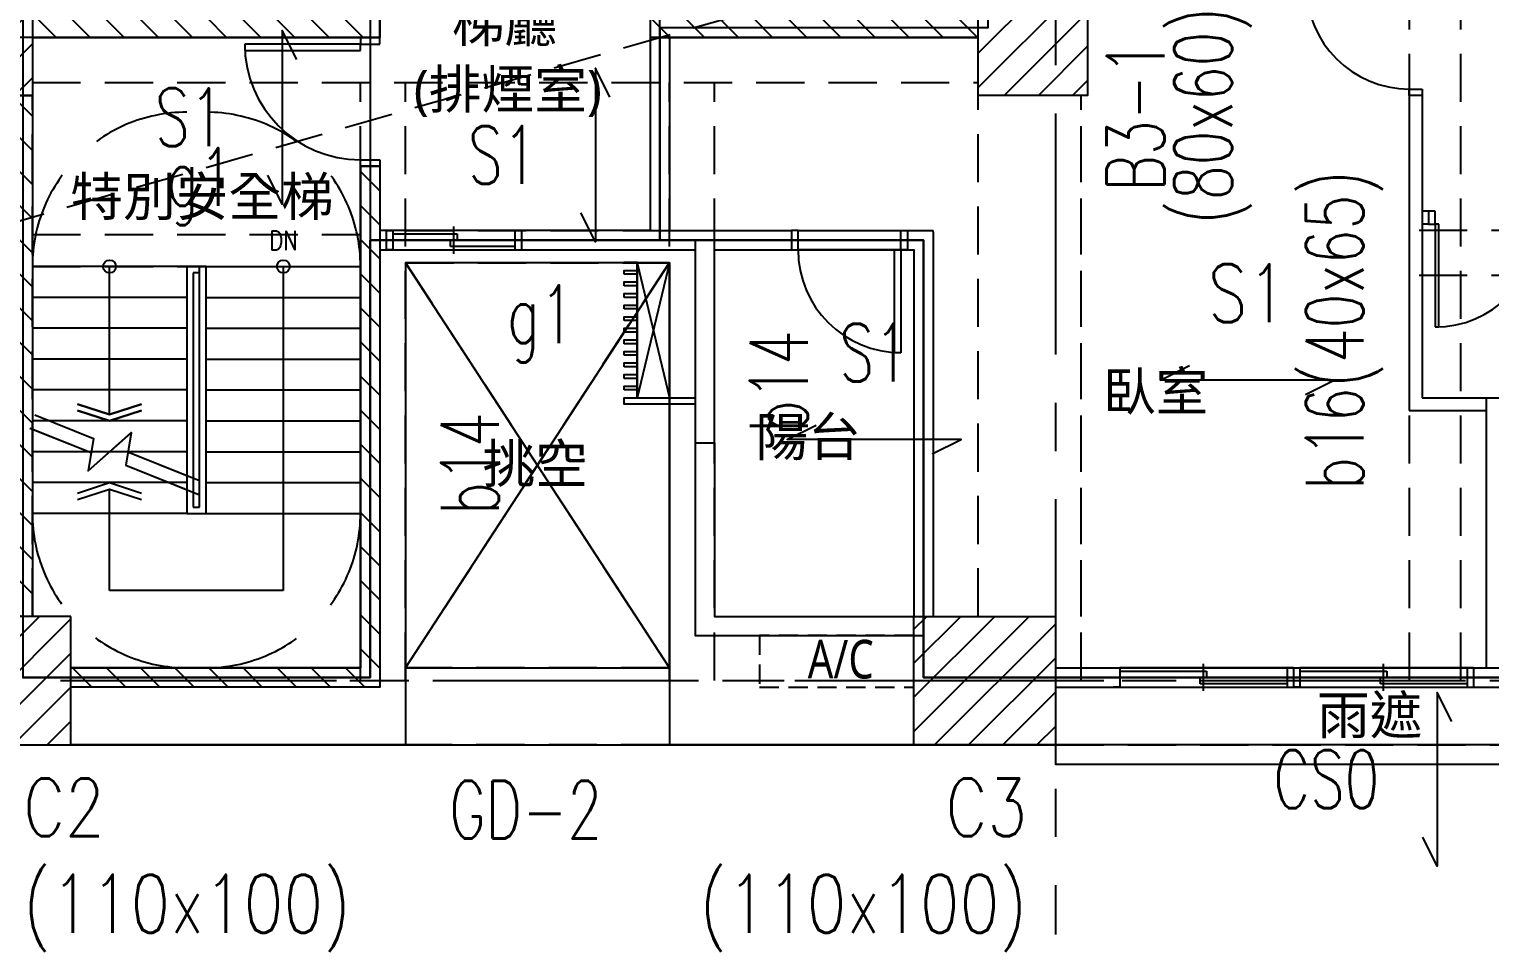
# Model space of a CAD drawing. Header units: millimetres. Extents: x -3377 to 119122, y -22007 to 15479.
# Drawn here: x 77389 to 78524, y 4671 to 5381 of the extents above; entities that cross this region are included whole.
import ezdxf
from ezdxf.enums import TextEntityAlignment as Align

# ---------------------------------------------------------------- set-up
doc = ezdxf.new("R2010")
doc.units = ezdxf.units.MM
doc.header["$LTSCALE"] = 150
doc.header["$MEASUREMENT"] = 0
for name, pattern in [('11', [0.15, 0.1, -0.05]), ('CENTER', [2, 1.25, -0.25, 0.25, -0.25]), ('CONTINOUS', [0]), ('HIDDEN', [0.375, 0.25, -0.125]), ('HIDDENX2', [0.75, 0.5, -0.25])]:
    doc.linetypes.add(name, pattern=pattern)
doc.layers.get('0').update_dxf_attribs({"plot": 0})
for name, color, linetype, plot in [('AREA', 3, 'Continuous', False), ('S-ARCH', 252, 'Continuous', False), ('機電', 11, 'Continuous', False)]:
    doc.layers.add(name, color=color, linetype=linetype, plot=plot)
for name, color, linetype in [('area2', 6, 'Continuous'), ('ASSLN', 8, 'Continuous'), ('COL', 1, 'Continuous'), ('OPEN', 4, 'Continuous'), ('OTHER', 4, 'Continuous'), ('S-COL', 7, 'Continuous'), ('S-COLB', 4, 'HIDDEN'), ('S-CONCWALL', 30, 'Continuous'), ('S-GRID', 1, 'CENTER'), ('S-HATCH-COL', 13, 'Continuous'), ('S-HATCH-CONCWALL', 161, 'Continuous'), ('S-OPEN', 13, 'Continuous'), ('S-RCBMB', 3, 'HIDDEN'), ('S-RCBMG', 2, 'HIDDEN'), ('S-SLAB', 5, 'Continuous'), ('S-SLABT', 2, 'Continuous'), ('S-STAIR', 1, 'Continuous'), ('S-TEXTB', 3, 'Continuous'), ('S-TEXTC', 3, 'Continuous'), ('S-TEXTG', 2, 'Continuous'), ('STAIR', 4, 'Continuous'), ('STAIR3', 7, 'Continuous'), ('TEXT', 2, 'Continuous'), ('WALL', 2, 'Continuous'), ('WALL2', 3, 'Continuous'), ('WALL3', 4, 'Continuous')]:
    doc.layers.add(name, color=color, linetype=linetype)
doc.styles.add('3E', font='simplex.shx', dxfattribs={"width": 0.8, "height": 45, "bigfont": 'dayus.shx'})
doc.styles.add('CHINA', font='romans.shx', dxfattribs={"width": 0.8, "bigfont": 'china.shx'})
doc.styles.add('CS4', font='romans.shx', dxfattribs={"width": 0.7, "height": 45, "bigfont": 'lsp.shx'})
doc.styles.add('HH', font='')
doc.styles.get('HH').set_extended_font_data('Microsoft JhengHei')

# ---------------------------------------------------------------- blocks, each defined once
blk = doc.blocks.new('LINE(2)')
at = {"layer": 'S-GRID'}
for points in [[(-6585.87, -344.9), (-6585.87, -3083.41)], [(-8859.11, -2885.91), (-5430.87, -2885.91)]]:
    blk.add_lwpolyline(points, dxfattribs=at)
blk = doc.blocks.new('COL(2F-16F)')
for points in [[(-7465.9, -2290.9), (-7380.9, -2290.9), (-7380.9, -2430.9), (-7465.9, -2430.9)], [(-6645.9, -2290.9), (-6560.9, -2290.9), (-6560.9, -2430.9), (-6645.9, -2430.9)], [(-7350.9, -2835.9), (-7460.9, -2835.9), (-7460.9, -2935.9), (-7350.9, -2935.9)], [(-6695.9, -2835.9), (-6585.9, -2835.9), (-6585.9, -2935.9), (-6695.9, -2935.9)]]:
    blk.add_lwpolyline(points, close=True)
blk = doc.blocks.new('WALL(15F-16F)')
for points in [[(-7265.9, -1510.9), (-6645.9, -1510.9), (-6645.9, -1525.9), (-7265.9, -1525.9)], [(-7395.9, -2430.9), (-7380.9, -2430.9), (-7380.9, -2835.9), (-7395.9, -2835.9)]]:
    blk.add_lwpolyline(points, close=True)
for points in [[(-6633.4, -1800.9), (-7250.9, -1800.9), (-7250.9, -1625.9), (-7265.9, -1625.9), (-7265.9, -1815.9), (-6618.4, -1815.9), (-6618.4, -1605.9), (-6633.4, -1605.9)], [(-6633.4, -1605.9), (-6633.4, -1800.9)], [(-6633.4, -1740.9), (-6693.4, -1800.9)], [(-6633.4, -1740.9), (-6633.4, -1800.9), (-6693.4, -1800.9)], [(-7380.9, -2290.9), (-7380.9, -2145.9), (-7125.9, -2145.9), (-7125.9, -2203.4), (-7110.9, -2203.4), (-7110.9, -2130.9), (-7395.9, -2130.9), (-7395.9, -2290.9), (-7380.9, -2290.9)], [(-6630.9, -2290.9), (-6630.9, -2145.9), (-6900.9, -2145.9), (-6900.9, -2210.9), (-6885.9, -2210.9), (-6885.9, -2160.9), (-6645.9, -2160.9), (-6645.9, -2290.9), (-6630.9, -2290.9)], [(-7380.9, -2385.9), (-7110.9, -2385.9), (-7110.9, -2313.4), (-7125.9, -2313.4), (-7125.9, -2370.9), (-7380.9, -2370.9), (-7380.9, -2385.9)], [(-7350.9, -2875.9), (-7125.9, -2875.9), (-7125.9, -2485.9), (-7110.9, -2485.9), (-7110.9, -2890.9), (-7350.9, -2890.9), (-7350.9, -2875.9)]]:
    blk.add_lwpolyline(points)
at = {"elevation": 1.1}
blk.add_lwpolyline([(-6645.9, -2370.9), (-6885.9, -2370.9), (-6885.9, -2320.9), (-6900.9, -2320.9), (-6900.9, -2385.9), (-6645.9, -2385.9), (-6645.9, -2370.9)], dxfattribs=at)
blk = doc.blocks.new('_PStStr')
blk.add_circle((0, 0), 0.05)
blk = doc.blocks.new('STAIR(16F)')
for p, q in [((-6896.2, -1532.1), (-6914.7, -1579.6)), ((-7018.9, -1653.9, -0.5), (-7018.9, -1533.9, -0.5)), ((-6992.9, -1653.9), (-6992.9, -1533.9)), ((-6966.9, -1653.9), (-6966.9, -1533.9)), ((-6940.9, -1653.9), (-6940.9, -1533.9)), ((-6914.9, -1653.9), (-6914.9, -1533.9)), ((-6888.9, -1653.9), (-6888.9, -1533.9)), ((-6862.9, -1653.9), (-6862.9, -1533.9)), ((-6836.9, -1653.9), (-6836.9, -1533.9)), ((-6810.9, -1653.9), (-6810.9, -1533.9)), ((-6784.9, -1653.9), (-6784.9, -1533.9)), ((-6758.9, -1653.9), (-6758.9, -1533.9)), ((-6933.6, -1655.7), (-6915.1, -1608.2)), ((-7044.9, -1672.9), (-7044.9, -1792.9)), ((-7018.9, -1672.9, 0.5), (-7018.9, -1792.9, 0.5)), ((-6992.9, -1672.9, 0.5), (-6992.9, -1792.9, 0.5)), ((-6966.9, -1672.9, 0.5), (-6966.9, -1792.9, 0.5)), ((-6940.9, -1672.9, 0.5), (-6940.9, -1792.9, 0.5)), ((-6914.9, -1672.9, 0.5), (-6914.9, -1792.9, 0.5)), ((-6888.9, -1672.9, 0.5), (-6888.9, -1792.9, 0.5)), ((-6862.9, -1672.9, 0.5), (-6862.9, -1792.9, 0.5)), ((-6836.9, -1672.9, 0.5), (-6836.9, -1792.9, 0.5)), ((-6810.9, -1672.9, 0.5), (-6810.9, -1792.9, 0.5)), ((-6784.9, -1672.9, 0.5), (-6784.9, -1792.9, 0.5)), ((-7185.9, -2563.9), (-7185.9, -2815.9)), ((-7382.7, -2689.6), (-7335.3, -2708.5)), ((-7250.9, -2730.5), (-7306.6, -2708.2)), ((-7320.9, -2815.9), (-7320.9, -2736.9)), ((-7185.9, -2815.9), (-7320.9, -2815.9))]:
    blk.add_line(p, q)
at = {"linetype": 'CONTINOUS'}
for p, q in [((-7245.9, -2563.9), (-7250.9, -2563.9)), ((-7250.9, -2750.9), (-7250.9, -2563.9)), ((-7245.9, -2563.9), (-7125.9, -2563.9)), ((-7245.9, -2755.9), (-7245.9, -2563.9)), ((-7245.9, -2587.9), (-7125.9, -2587.9)), ((-7245.9, -2611.9), (-7125.9, -2611.9)), ((-7245.9, -2635.9), (-7125.9, -2635.9)), ((-7245.9, -2659.9), (-7125.9, -2659.9)), ((-7245.9, -2683.9), (-7125.9, -2683.9)), ((-7245.9, -2683.9), (-7125.9, -2683.9)), ((-7336.8, -2707.9), (-7380.9, -2707.9)), ((-7306.5, -2707.9), (-7320.9, -2707.9)), ((-7245.9, -2707.9), (-7125.9, -2707.9)), ((-7274.3, -2731.9), (-7380.9, -2731.9)), ((-7274.3, -2731.9), (-7380.9, -2731.9)), ((-7245.9, -2731.9), (-7125.9, -2731.9)), ((-7245.9, -2731.9), (-7125.9, -2731.9)), ((-7260.9, -2737.3), (-7260.9, -2755.9)), ((-7255.9, -2739.3), (-7255.9, -2750.9)), ((-7260.9, -2755.9), (-7380.9, -2755.9)), ((-7260.9, -2755.9), (-7245.9, -2755.9)), ((-7255.9, -2750.9), (-7250.9, -2750.9)), ((-7245.9, -2755.9), (-7125.9, -2755.9))]:
    blk.add_line(p, q, dxfattribs=at)
for points, elevation in [([(-7048.9, -1533.9), (-6728.9, -1533.9), (-6728.9, -1529.9), (-7048.9, -1529.9)], -0.5), ([(-7074.9, -1792.9), (-6754.9, -1792.9), (-6754.9, -1796.9), (-7074.9, -1796.9)], 0.5)]:
    blk.add_lwpolyline(points, close=True, dxfattribs=dict(elevation=elevation))
for points in [[(-6942.9, -1652.1), (-6925.2, -1606.7), (-6899.9, -1610.5), (-6929.9, -1577.3), (-6904.5, -1581.2), (-6886.8, -1535.7)], [(-6959.2, -1578), (-6943.3, -1593.9), (-6959.2, -1609.8)], [(-6873, -1578), (-6888.9, -1593.9), (-6873, -1609.8)], [(-7018.9, -1593.9), (-7018.9, -1593.9), (-6698.9, -1593.9), (-6698.9, -1732.9), (-7044.9, -1732.9)], [(-7050.9, -1653.9), (-6752.9, -1653.9), (-6752.9, -1672.9), (-7050.9, -1672.9), (-7050.9, -1653.9), (-7050.9, -1653.9)], [(-7125.9, -2755.9), (-7125.9, -2563.9)], [(-7345.7, -2670.9), (-7320.9, -2678.9), (-7296.1, -2670.9)], [(-7345.7, -2675.9), (-7320.9, -2683.9), (-7296.1, -2675.9)], [(-7379, -2679.3), (-7333.5, -2697.5), (-7337.6, -2722.8), (-7304.2, -2693.1), (-7308.2, -2718.4), (-7250.9, -2741.3)], [(-7380.9, -2690.3), (-7380.9, -2755.9)], [(-7345.7, -2740), (-7320.9, -2731.9), (-7296.1, -2740)], [(-7345.7, -2745), (-7320.9, -2736.9), (-7296.1, -2745)]]:
    blk.add_lwpolyline(points)
for points in [[(-7046.9, -1657.9), (-6756.9, -1657.9), (-6756.9, -1668.9), (-7046.9, -1668.9)], [(-7044.9, -1659.9), (-6758.9, -1659.9), (-6758.9, -1666.9), (-7044.9, -1666.9)]]:
    blk.add_lwpolyline(points, close=True)
blk.add_circle((-7185.9, -2563.9), 5)
at = {"linetype": 'HIDDEN'}
for centre, start, end in [((-7044.9, -1653.9), 90, 180), ((-6758.9, -1653.9, 0.5), 0, 90), ((-7044.9, -1672.9, 0.5), 180, 270), ((-6758.9, -1672.9, 1.1), 270, 0)]:
    blk.add_arc(centre, 120, start, end, dxfattribs=at)
at = {"linetype": 'HIDDENX2'}
for centre, start, end in [((-7245.9, -2563.9), 0.0001, 89.9993), ((-7260.9, -2755.9), 180.0008, 270.0033), ((-7245.9, -2755.9), 269.9967, 359.9992)]:
    blk.add_arc(centre, 120, start, end, dxfattribs=at)
at = {"extrusion": (0, 0, -1), "xscale": 100.0331502916424, "yscale": 100.0331502916424, "zscale": -1.000331502916421, "rotation": 90}
for p in [(7018.9, -1593.9), (7044.9, -1732.9)]:
    blk.add_blockref('_PStStr', p, dxfattribs=at)
at = {"style": 'CHINA', "width": 0.8}
for s, p in [('UP', (-7053.1, -1601.6, -0.5)), ('DN', (-7079.1, -1740.6)), ('DN', (-7196.9, -2551.2))]:
    blk.add_text(s, height=15, dxfattribs=at).set_placement(p)
blk = doc.blocks.new('DwFm')
at = {"layer": 'DEFPOINTS', "color": 252, "linetype": 'HIDDEN'}
blk.add_lwpolyline([(-6560.9, -2290.9), (-12110.4, -3880.1)], dxfattribs=at)
blk = doc.blocks.new('A$C16E17CE1')
at = {"color": 252}
for p, q in [((-325, -270), (-530, -270)), ((-530, -270), (-530, -645)), ((-325, -270), (-325, -645)), ((-760, -388), (-760, -273)), ((-530, -645), (-790, -645)), ((-110, -645), (-325, -645)), ((415, -645), (-25, -645))]:
    blk.add_line(p, q, dxfattribs=at)
at = {"color": 252, "linetype": 'HIDDEN'}
for p, q in [((-530, -585), (-325, -270)), ((-325, -585), (-530, -270)), ((-325, -585), (-530, -585)), ((-325, -645), (-530, -645))]:
    blk.add_line(p, q, dxfattribs=at)
at = {"color": 252}
for points in [[(-325, -270), (-350, -270), (-350, -375), (-325, -375), (-325, -270), (-350, -375), (-350, -270), (-325, -375)], [(-735.2, -379.9), (-760, -388), (-784.8, -379.9)], [(-735.2, -384.9), (-760, -393), (-784.8, -384.9)], [(-784.8, -449.1), (-760, -441), (-735.2, -449.1)], [(-784.8, -454.1), (-760, -446), (-735.2, -454.1)], [(-25, -645), (-25, -660), (-25, -660), (415, -660), (415, -645)]]:
    blk.add_lwpolyline(points, dxfattribs=at)
for centre in [(-760, -273), (-625, -273)]:
    blk.add_circle(centre, 5, dxfattribs=at)
at = {"color": 252, "linetype": 'HIDDENX2'}
for centre, start, end in [((-700, -273), 90.0007, 179.9999), ((-685, -273), 0.0001, 89.9993), ((-700, -465), 180.0008, 270.0033), ((-685, -465), 269.9967, 359.9992)]:
    blk.add_arc(centre, 120, start, end, dxfattribs=at)
at = {"layer": 'AREA', "color": 252}
for points in [[(840, 1022.5), (840, 707.5), (785, 707.5), (785, 497.5), (977.5, 497.5), (977.5, -27.5), (840, -27.5), (840, -272.5), (840, -272.5), (977.5, -272.5), (977.5, -637.5), (422.5, -637.5), (422.5, -592.5), (-127.5, -592.5), (-127.5, -252.5), (-332.5, -252.5), (-332.5, -252.5), (-557.5, -252.5), (-557.5, -592.5), (-827.5, -592.5)], [(-65, 257.5), (-827.5, 257.5), (-827.5, -592.5), (-557.5, -592.5), (-557.5, -252.5), (-332.5, -252.5), (-332.5, 137.5), (-65, 137.5), (-65, 257.5)]]:
    blk.add_lwpolyline(points, dxfattribs=at)
for points in [[(-557.5, -252.5), (-332.5, -252.5), (-332.5, 257.5), (-557.5, 257.5)], [(-305, -560), (-127.5, -560), (-127.5, -252.5), (-305, -252.5)]]:
    blk.add_lwpolyline(points, close=True, dxfattribs=at)
at = {"layer": 'area2', "color": 252}
blk.add_lwpolyline([(-65, 772.5), (-65, 482.5), (-65, 482.5), (-65, 257.5), (-65, 257.5), (-65, 137.5), (-77.5, 137.5), (-77.5, -87.5), (-332.5, -87.5), (-332.5, -87.5), (-332.5, -252.5), (-332.5, -252.5), (-305, -252.5), (-127.5, -252.5), (-127.5, -560), (-127.5, -592.5), (422.5, -592.5)], dxfattribs=at)
at = {"layer": 'ASSLN', "color": 252}
for points in [[(-360, -270), (-360, -269.5), (-350, -269.5), (-350, -270)], [(-360, -279), (-360, -276), (-350, -276), (-350, -279)], [(-360, -288), (-360, -285), (-350, -285), (-350, -288)], [(-360, -297), (-360, -294), (-350, -294), (-350, -297)], [(-360, -306), (-360, -303), (-350, -303), (-350, -306)], [(-360, -315), (-360, -312), (-350, -312), (-350, -315)], [(-360, -324), (-360, -321), (-350, -321), (-350, -324)], [(-360, -333), (-360, -330), (-350, -330), (-350, -333)], [(-360, -342), (-360, -339), (-350, -339), (-350, -342)], [(-360, -351), (-360, -348), (-350, -348), (-350, -351)], [(-360, -360), (-360, -357), (-350, -357), (-350, -360)], [(-360, -369), (-360, -366), (-350, -366), (-350, -369)]]:
    blk.add_lwpolyline(points, close=True, dxfattribs=at)
blk.add_lwpolyline([(-305, -380), (-360, -380), (-360, -375), (-305, -375)], dxfattribs=at)
at = {"layer": 'COL', "color": 252}
for points in [[(-905, 0), (-820, 0), (-820, -140), (-905, -140)], [(-85, 0), (0, 0), (0, -140), (-85, -140)], [(-790, -545), (-900, -545), (-900, -645), (-790, -645)], [(-135, -545), (-25, -545), (-25, -645), (-135, -645)]]:
    blk.add_lwpolyline(points, close=True, dxfattribs=at)
at = {"layer": 'OPEN', "color": 252, "linetype": 'Continuous'}
for p, q in [((-565, -100), (-655, -100)), ((-655, -100), (-655, -105)), ((-565, -95), (-565, -100)), ((-565, -100), (-550, -100)), ((-565, -105), (-565, -100)), ((-550, -100), (-550, -95)), ((-655, -105), (-565, -105)), ((250, -140), (250, -135)), ((250, -135), (260, -135)), ((260, -135), (260, -140)), ((-565, -195), (-565, -190)), ((-565, -190), (-550, -190)), ((-550, -190), (-550, -195)), ((270, -230), (265, -230)), ((270, -240), (270, -230)), ((-545, -245), (-540, -245)), ((-540, -245), (-540, -260)), ((-445, -245), (-540, -245)), ((-540, -247.5), (-490, -247.5)), ((-492.5, -263), (-492.5, -242)), ((-490, -247.5), (-490, -252.5)), ((-440, -245), (-445, -245)), ((-445, -245), (-445, -260)), ((-225, -245), (-230, -245)), ((-225, -260), (-225, -245)), ((-225, -245), (-145, -245)), ((-145, -260), (-145, -245)), ((-145, -245), (-140, -245)), ((265, -240), (270, -240)), ((270, -240), (270, -320)), ((273, -240), (270, -240)), ((273, -320), (273, -240)), ((-540, -260), (-545, -260)), ((-445, -252.5), (-540, -252.5)), ((-540, -260), (-445, -260)), ((-495, -257.5), (-495, -252.5)), ((-445, -257.5), (-495, -257.5)), ((-445, -260), (-440, -260)), ((-230, -260), (-225, -260)), ((-145, -260), (-225, -260)), ((-150, -340), (-150, -260)), ((-150, -260), (-145, -260)), ((-140, -260), (-145, -260)), ((-145, -260), (-145, -340)), ((270, -320), (273, -320)), ((-145, -340), (-150, -340)), ((20, -585), (25, -585)), ((25, -585), (25, -600)), ((155, -585), (25, -585)), ((25, -587.5), (92.5, -587.5)), ((90, -603), (90, -582)), ((92.5, -587.5), (92.5, -592.5)), ((160, -585), (155, -585)), ((155, -585), (155, -600)), ((160, -585), (165, -585)), ((165, -585), (165, -600)), ((295, -585), (165, -585)), ((165, -587.5), (232.5, -587.5)), ((230, -603), (230, -582)), ((232.5, -587.5), (232.5, -592.5)), ((300, -585), (295, -585)), ((295, -585), (295, -600)), ((25, -600), (20, -600)), ((155, -592.5), (25, -592.5)), ((25, -600), (155, -600)), ((87.5, -597.5), (87.5, -592.5)), ((155, -597.5), (87.5, -597.5)), ((155, -600), (160, -600)), ((165, -600), (160, -600)), ((295, -592.5), (165, -592.5)), ((165, -600), (295, -600)), ((227.5, -597.5), (227.5, -592.5)), ((295, -597.5), (227.5, -597.5)), ((295, -600), (300, -600))]:
    blk.add_line(p, q, dxfattribs=at)
for centre, radius, start, end in [((250, -55), 80, 180, 270), ((-565, -100), 90, 180, 270), ((270, -240), 80, 270, 0), ((-145, -260), 80, 180, 270)]:
    blk.add_arc(centre, radius, start, end, dxfattribs=at)
at = {"layer": 'OTHER', "color": 252}
for p, q in [((-821.9, -398.6), (-774.3, -417.7)), ((-698.1, -436.4), (-745.7, -417.3))]:
    blk.add_line(p, q, dxfattribs=at)
blk.add_lwpolyline([(-818.1, -388.4), (-772.6, -406.6), (-776.7, -431.9), (-743.3, -402.1), (-747.3, -427.4), (-701.9, -445.6)], dxfattribs=at)
at = {"layer": 'STAIR', "color": 252, "linetype": 'CONTINOUS'}
for p, q in [((-700, -273), (-820, -273)), ((-700, -273), (-700, -384)), ((-685, -273), (-700, -273)), ((-695, -278), (-695, -385.3)), ((-690, -278), (-695, -278)), ((-690, -460), (-690, -278)), ((-685, -273), (-565, -273)), ((-685, -465), (-685, -273)), ((-700, -297), (-820, -297)), ((-685, -297), (-565, -297)), ((-700, -321), (-820, -321)), ((-685, -321), (-565, -321)), ((-700, -345), (-820, -345)), ((-685, -345), (-565, -345)), ((-700, -369), (-820, -369)), ((-685, -369), (-565, -369)), ((-700, -384), (-700, -465)), ((-695, -385.3), (-695, -460)), ((-700, -393), (-820, -393)), ((-700, -393), (-820, -393)), ((-685, -393), (-565, -393)), ((-685, -393), (-565, -393)), ((-700, -417), (-820, -417)), ((-685, -417), (-565, -417)), ((-700, -441), (-820, -441)), ((-700, -441), (-820, -441)), ((-685, -441), (-565, -441)), ((-685, -441), (-565, -441)), ((-700, -465), (-820, -465)), ((-700, -465), (-685, -465)), ((-695, -460), (-690, -460)), ((-685, -465), (-565, -465))]:
    blk.add_line(p, q, dxfattribs=at)
at = {"layer": 'STAIR3', "color": 252}
for p, q in [((-625, -273), (-625, -525)), ((-760, -525), (-760, -446)), ((-625, -525), (-760, -525))]:
    blk.add_line(p, q, dxfattribs=at)
at = {"layer": 'WALL', "color": 252}
for p, q in [((-550, -22.5), (-550, -95)), ((-340, -30), (-340, -95)), ((-820, -77.5), (-820, -545)), ((-550, -95), (-835, -95)), ((-565, -95), (-565, -95)), ((-550, -95), (-565, -95)), ((-550, -95), (-550, -95)), ((-339, -95), (-340, -95)), ((-85, -95), (-339, -95)), ((-325, -95), (-85, -95)), ((-85, -95), (-325, -95)), ((-325, -96), (-325, -95)), ((-325, -96), (-325, -245)), ((-550, -195), (-565, -195)), ((-565, -195), (-565, -585)), ((-550, -195), (-550, -600)), ((-545, -245), (-545, -260)), ((-440, -245), (-440, -260)), ((-324, -245), (-325, -245)), ((-324, -245), (-290, -245)), ((-324, -245), (-230, -245)), ((-290, -260), (-290, -245)), ((-230, -245), (-230, -260)), ((-140, -245), (-140, -260)), ((-140, -245), (-120, -245)), ((-120, -246), (-120, -245)), ((-120, -246), (-120, -545)), ((-550, -260), (-305, -260)), ((-305, -261), (-305, -410)), ((-290, -410), (-290, -261)), ((-140, -260), (-140, -260)), ((-305, -410), (-290, -410)), ((-565, -585), (-790, -585)), ((-25, -585), (430, -585)), ((160, -585), (160, -600)), ((300, -585), (300, -600)), ((-550.4, -600), (-790.4, -600)), ((-25, -600), (415, -600))]:
    blk.add_line(p, q, dxfattribs=at)
for points in [[(-340, -95), (-340, -245), (-550, -245)], [(-85, -95), (-325, -95), (-325, -245)], [(-550, -260), (-305, -260), (-305, -260), (-305, -410), (-290, -410), (-290, -260), (-290, -260), (-135, -260), (-135, -261), (-135, -545)]]:
    blk.add_lwpolyline(points, dxfattribs=at)
at = {"layer": 'WALL2', "color": 252}
for p, q in [((260, -140), (250, -140)), ((250, -140), (250, -385)), ((260, -140), (260, -375)), ((265, -230), (260, -230)), ((265, -230), (265, -240)), ((265, -240), (260, -240)), ((250, -385), (310, -385)), ((260, -375), (310, -375)), ((310, -375), (630, -375)), ((310, -585), (310, -375))]:
    blk.add_line(p, q, dxfattribs=at)
at = {"layer": 'WALL3', "color": 252}
for points in [[(-305, -410), (-305, -560), (-135, -560)], [(-290, -410), (-290, -545), (-135, -545)]]:
    blk.add_lwpolyline(points, dxfattribs=at)
at = {"layer": '機電', "color": 252, "linetype": '11'}
blk.add_lwpolyline([(-135, -600), (-135, -560), (-255, -560), (-255, -600)], close=True, dxfattribs=at)
at = {"layer": 'TEXT', "color": 252, "style": 'HH'}
for s, p in [('梯廳', (-453.1, -98.4)), ('(排煙室)', (-450.5, -150.1)), ('特別安全梯', (-688.1, -233.6)), ('臥室', (52.9, -385)), ('陽台', (-217.1, -420.3)), ('挑空', (-429.2, -441.2)), ('雨遮', (219.2, -636.7))]:
    blk.add_text(s, height=30, dxfattribs=at).set_placement(p, align=Align.CENTER)
at = {"layer": '機電', "color": 252, "style": 'HH', "width": 0.8}
blk.add_text('A/C', height=30, dxfattribs=at).set_placement((-217.5, -593.3))
blk = doc.blocks.new('2022-0217')
blk.add_blockref('A$C16E17CE1', (66101.5, -2290.9))

msp = doc.modelspace()

# ---------------------------------------------------------------- hatches: boundary and pattern name
at = {"layer": 'S-HATCH-COL'}
h = msp.add_hatch(dxfattribs=at)
h.set_pattern_fill('ANSI31', color=256, scale=150, style=0)
h.set_pattern_definition([(45, (36331.2, 0), (-13.258252, 13.258252), [])])
h.paths.add_polyline_path([(79181.93, 6239.23), (79291.93, 6239.23), (79291.93, 6139.23), (79181.93, 6139.23)])
h.paths.add_polyline_path([(79181.93, 5499.23), (79291.93, 5499.23), (79291.93, 5399.23), (79181.93, 5399.23)])
h.paths.add_polyline_path([(79181.93, 4924.23), (79291.93, 4924.23), (79291.93, 4824.23), (79181.93, 4824.23)])
h.paths.add_polyline_path([(78076.93, 4924.23), (78186.93, 4924.23), (78186.93, 4824.23), (78076.93, 4824.23)])
h.paths.add_polyline_path([(77421.93, 4924.23), (77311.93, 4924.23), (77311.93, 4824.23), (77421.93, 4824.23)])
h.paths.add_polyline_path([(76406.93, 6814.23), (76516.93, 6814.23), (76516.93, 6714.23), (76406.93, 6714.23)])
h.paths.add_polyline_path([(76406.93, 6249.23), (76516.93, 6249.23), (76516.93, 6149.23), (76406.93, 6149.23)])
h.paths.add_polyline_path([(76406.93, 5514.23), (76516.93, 5514.23), (76516.93, 5414.23), (76406.93, 5414.23)])
h.paths.add_polyline_path([(76406.93, 4924.23), (76516.93, 4924.23), (76516.93, 4824.23), (76406.93, 4824.23)])
h.paths.add_polyline_path([(77391.93, 6814.23), (77306.93, 6814.23), (77306.93, 6714.23), (77391.93, 6714.23)])
h.paths.add_polyline_path([(78126.93, 5469.23), (78211.93, 5469.23), (78211.93, 5329.23), (78126.93, 5329.23)])
h.paths.add_polyline_path([(78126.93, 6294.23), (78211.93, 6294.23), (78211.93, 6154.23), (78126.93, 6154.23)])
h.paths.add_polyline_path([(77391.93, 6294.23), (77306.93, 6294.23), (77306.93, 6154.23), (77391.93, 6154.23)])
h.paths.add_polyline_path([(77306.93, 5469.23), (77391.93, 5469.23), (77391.93, 5329.23), (77306.93, 5329.23)])
h.paths.add_polyline_path([(78126.93, 6814.23), (78211.93, 6814.23), (78211.93, 6714.23), (78126.93, 6714.23)])
h.paths.add_polyline_path([(79181.93, 6814.23), (79291.93, 6814.23), (79291.93, 6714.23), (79181.93, 6714.23)])
at = {"layer": 'S-HATCH-CONCWALL'}
h = msp.add_hatch(dxfattribs=at)
h.set_pattern_fill('ANSI31', color=256, scale=150, angle=90, style=0)
h.paths.add_polyline_path([(77376.93, 5329.23), (77391.93, 5329.23), (77391.93, 4924.23), (77376.93, 4924.23)])
h.paths.add_polyline_path([(77421.93, 4884.23), (77646.93, 4884.23), (77646.93, 5274.23), (77661.93, 5274.23), (77661.93, 4869.23), (77421.93, 4869.23)])
h.paths.add_polyline_path([(77391.93, 5374.23), (77661.93, 5374.23), (77661.93, 5446.73), (77646.93, 5446.73), (77646.93, 5389.23), (77391.93, 5389.23)])
h.paths.add_polyline_path([(77391.93, 5469.23), (77391.93, 5614.23), (77646.93, 5614.23), (77646.93, 5556.73), (77661.93, 5556.73), (77661.93, 5629.23), (77376.93, 5629.23), (77376.93, 5469.23)])
h.paths.add_polyline_path([(78141.93, 5469.23), (78141.93, 5614.23), (77871.93, 5614.23), (77871.93, 5549.23), (77886.93, 5549.23), (77886.93, 5599.23), (78126.93, 5599.23), (78126.93, 5469.22)])
edge = h.paths.add_edge_path()
edge.add_line((78126.93, 5389.23), (77886.93, 5389.23))
edge.add_line((77886.93, 5389.23), (77886.93, 5439.23))
edge.add_line((77886.93, 5439.23), (77871.93, 5439.23))
edge.add_line((77871.93, 5439.23), (77871.93, 5374.23))
edge.add_line((77871.93, 5374.23), (78126.93, 5374.23))
edge.add_line((78126.93, 5374.23), (78126.93, 5389.23))
h.paths.add_polyline_path([(77506.93, 6249.23), (78126.93, 6249.23), (78126.93, 6234.23), (77506.93, 6234.23)])
edge = h.paths.add_edge_path(flags=16)
edge.add_line((78139.43, 6154.23), (78139.43, 5959.23))
edge = h.paths.add_edge_path(flags=16)
edge.add_line((78139.43, 6019.23), (78079.43, 5959.23))
edge = h.paths.add_edge_path()
edge.add_line((78139.43, 5959.23), (77521.93, 5959.23))
edge.add_line((77521.93, 5959.23), (77521.93, 6134.23))
edge.add_line((77521.93, 6134.23), (77506.93, 6134.23))
edge.add_line((77506.93, 6134.23), (77506.93, 5944.23))
edge.add_line((77506.93, 5944.23), (78154.43, 5944.23))
edge.add_line((78154.43, 5944.23), (78154.43, 6154.23))
edge.add_line((78154.43, 6154.23), (78139.43, 6154.23))
edge = h.paths.add_edge_path(flags=16)
edge.add_line((78139.43, 6019.23), (78139.43, 5959.23))
edge.add_line((78139.43, 5959.23), (78079.43, 5959.23))

# ---------------------------------------------------------------- linework, layer by layer
at = {"layer": 'S-OPEN'}
for p, q in [((77681.93, 4884.23), (77886.93, 5199.23)), ((77886.93, 4884.23), (77681.93, 5199.23))]:
    msp.add_line(p, q, dxfattribs=at)
at = {"layer": 'S-RCBMB'}
for p, q in [((78461.93, 4874.23), (78461.93, 5399.23)), ((78501.93, 4874.23), (78501.93, 5399.23)), ((77646.93, 4874.23), (77646.93, 5339.23)), ((77681.93, 4874.23), (77681.93, 5339.23)), ((77886.93, 4874.23), (77886.93, 5339.23)), ((77921.93, 4874.23), (77921.93, 5339.23)), ((77391.93, 5221.23), (77646.93, 5221.23)), ((77681.93, 5224.23), (77886.93, 5224.23)), ((79181.93, 5224.23), (78466.93, 5224.23)), ((77681.93, 5199.23), (77886.93, 5199.23)), ((77391.93, 5196.23), (77646.93, 5196.23)), ((79181.93, 5189.23), (78466.93, 5189.23))]:
    msp.add_line(p, q, dxfattribs=at)
at = {"layer": 'S-RCBMG'}
for p, q in [((77391.93, 5339.23), (78126.93, 5339.23)), ((77391.93, 4924.23), (77391.93, 5329.23)), ((78126.93, 4924.23), (78126.93, 5329.23)), ((78126.93, 4924.23), (78126.93, 5329.23)), ((78206.93, 4924.23), (78206.93, 5329.23)), ((78206.93, 4874.23), (78206.93, 5329.23)), ((77421.93, 4874.23), (78076.93, 4874.23)), ((78186.93, 4874.23), (79181.93, 4874.23)), ((77421.93, 4824.23), (78076.93, 4824.23)), ((78186.93, 4824.23), (79181.93, 4824.23))]:
    msp.add_line(p, q, dxfattribs=at)
at = {"layer": 'S-SLAB'}
msp.add_lwpolyline([(77326.93, 4824.23), (78186.93, 4824.23), (78186.93, 4824.23), (78186.93, 4809.23), (78626.93, 4809.23), (78626.93, 4824.23), (79291.93, 4824.23), (79291.93, 4924.23), (79276.93, 4924.23), (79276.93, 5399.23), (79291.93, 5399.23), (79291.93, 5499.23), (79276.93, 5499.23), (79276.93, 5964.23), (79276.93, 5964.23), (79276.93, 6139.23), (79291.93, 6139.23), (79291.93, 6239.23)], dxfattribs=at)
msp.add_lwpolyline([(77681.93, 4884.23), (77886.93, 4884.23), (77886.93, 5199.23), (77681.93, 5199.23)], close=True, dxfattribs=at)
at = {"layer": 'S-SLABT', "color": 1}
for points in [[(77597.33, 5357.34), (77586.08, 5379.84), (77586.08, 5244.84), (77574.83, 5267.34)], [(77840.68, 5327.98), (77829.43, 5350.48), (77829.43, 5215.48), (77818.18, 5237.98)], [(78381.12, 5096.73), (78403.62, 5107.98), (78268.62, 5107.98), (78291.12, 5119.23)], [(78091.05, 5050.48), (78113.55, 5061.73), (77978.55, 5061.73), (78001.05, 5072.98)], [(78494.89, 4842.56), (78483.64, 4865.06), (78483.64, 4730.06), (78472.39, 4752.56)]]:
    msp.add_lwpolyline(points, dxfattribs=at)

# ---------------------------------------------------------------- block references
msp.add_blockref('DwFm', (84772.8, 7760.14))
at = {"layer": 'S-ARCH'}
msp.add_blockref('2022-0217', (12110.4, 7760.14), dxfattribs=at)
at = {"layer": 'S-COL'}
msp.add_blockref('COL(2F-16F)', (84772.8, 7760.14), dxfattribs=at)
at = {"layer": 'S-COLB'}
msp.add_blockref('COL(2F-16F)', (84772.8, 7760.14), dxfattribs=at)
at = {"layer": 'S-CONCWALL'}
msp.add_blockref('WALL(15F-16F)', (84772.8, 7760.14), dxfattribs=at)
at = {"layer": 'S-GRID'}
msp.add_blockref('LINE(2)', (84772.8, 7760.14), dxfattribs=at)
at = {"layer": 'S-STAIR'}
msp.add_blockref('STAIR(16F)', (84772.8, 7760.14), dxfattribs=at)

# ---------------------------------------------------------------- texts
at = {"layer": 'S-SLABT', "color": 2, "style": 'CS4', "width": 0.7}
for s, p in [('S1', (77541.08, 5289.84)), ('S1', (77784.43, 5260.48)), ('CS0', (78438.64, 4775.06))]:
    msp.add_text(s, height=45, dxfattribs=at).set_placement(p, align=Align.RIGHT)
at = {"layer": 'S-SLABT', "color": 2}
for style, width, p in [('3E', 0.8, (78336.12, 5152.98)), ('CS4', 0.7, (78046.05, 5106.73))]:
    msp.add_text('S1', height=45, dxfattribs=dict(at, style=style, width=width)).set_placement(p, align=Align.CENTER)
at = {"layer": 'S-TEXTB', "linetype": 'Continuous', "style": 'CS4', "width": 0.7}
for p in [(77522.04, 5258.42, 0), (77786.93, 5151.73, 0)]:
    msp.add_text('g1', height=45, dxfattribs=at).set_placement(p, align=Align.MIDDLE)
for s, p in [('b16(40x65)', (78407.14, 5146.73)), ('b14', (77971.93, 5106.73)), ('b14', (77731.93, 5042.98))]:
    msp.add_text(s, height=45, rotation=90, dxfattribs=at).set_placement(p, align=Align.MIDDLE)
at = {"layer": 'S-TEXTC', "style": 'CS4', "width": 0.8}
for s, p in [('C2', (77384.88, 4753.27)), ('(110x100)', (77384.88, 4678.27))]:
    msp.add_text(s, height=45, dxfattribs=at).set_placement(p)
for s, p in [('C3', (78164.89, 4753.27)), ('(110x100)', (78164.89, 4678.27))]:
    msp.add_text(s, height=45, dxfattribs=at).set_placement(p, align=Align.RIGHT)
at = {"layer": 'S-TEXTG', "style": 'CS4', "width": 0.7}
msp.add_text('GD-2', height=45, dxfattribs=at).set_placement((77775.22, 4773.97), align=Align.MIDDLE)
at = {"layer": 'S-TEXTG', "insert": (78282.89, 5313.42), "char_height": 45, "attachment_point": 5, "rotation": 90, "line_spacing_factor": 0.7, "style": 'CS4'}
msp.add_mtext('{\\W0.7;B3-1\\P(80x60)}', dxfattribs=at)

doc.saveas('drawing.dxf')
